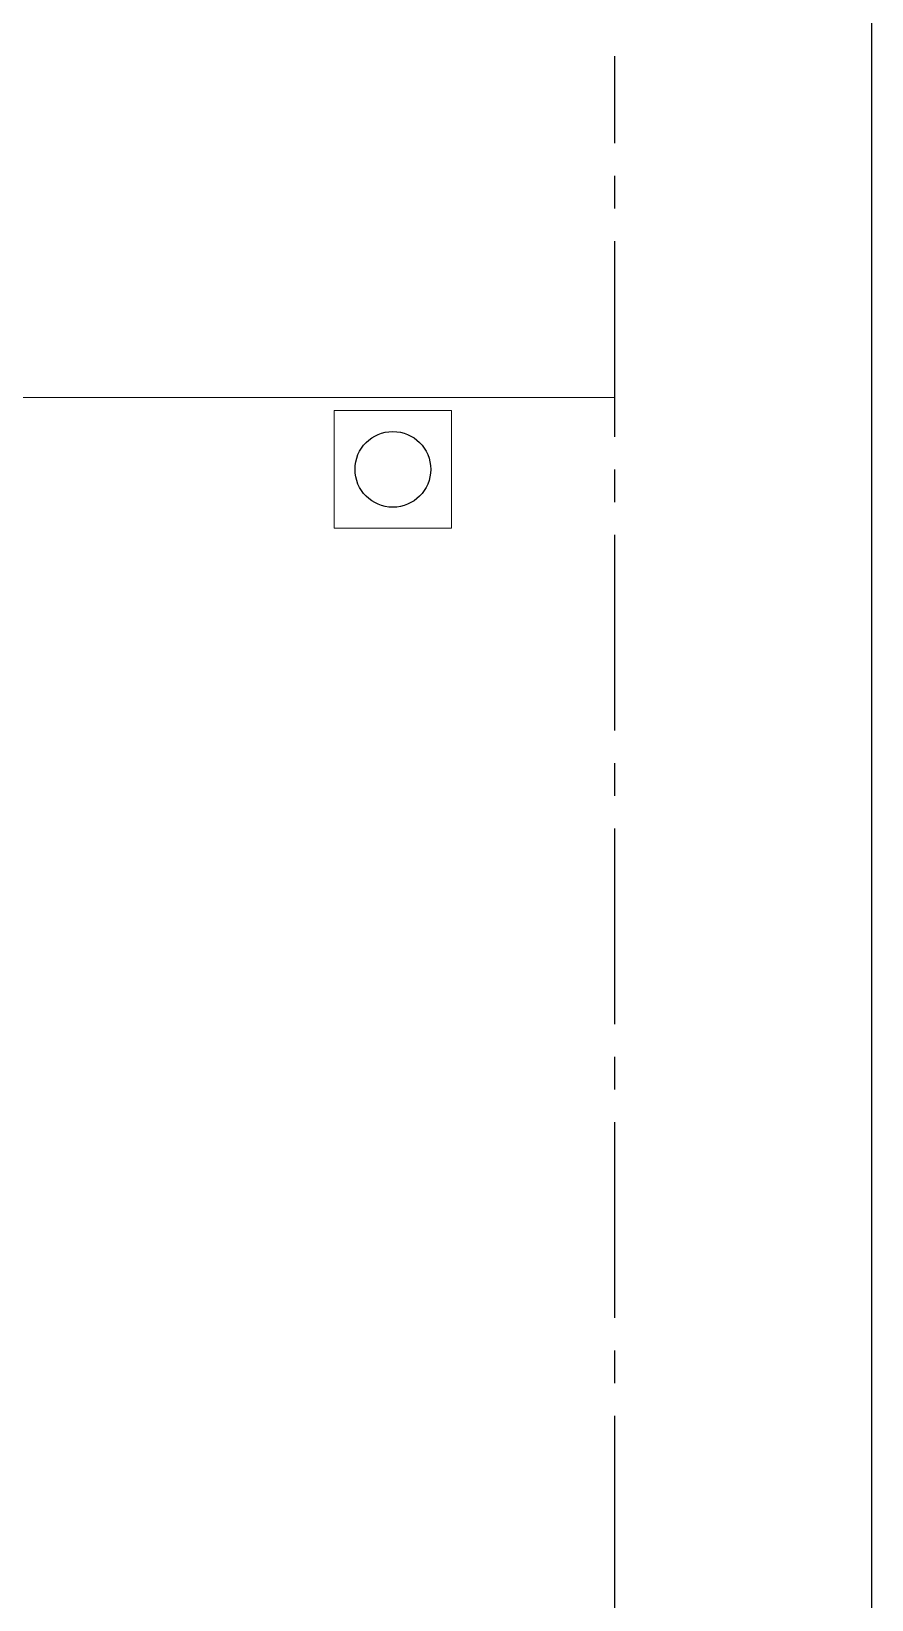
# Model space of a CAD drawing. Header units: inches. Extents: x -20583 to 399182, y -24453 to 525552.
# Drawn here: x 15393 to 18612, y 4810 to 10817 of the extents above; entities that cross this region are included whole.
import ezdxf

# ---------------------------------------------------------------- set-up
doc = ezdxf.new("R2010")
doc.units = ezdxf.units.IN
doc.header["$LTSCALE"] = 1000
doc.header["$MEASUREMENT"] = 0
doc.linetypes.add('XREF-V2-GF_COLS$0$XREF-V-COLS-GF$0$CENTER2', pattern=[1.125, 0.75, -0.125, 0.125, -0.125])
doc.layers.add('8', color=8, linetype='Continuous')
doc.layers.add('A-WALL', color=7, linetype='Continuous')
doc.layers.add('A-WALL-TILE', color=8, linetype='Continuous', lineweight=9)

msp = doc.modelspace()

# ---------------------------------------------------------------- linework, layer by layer
at = {"layer": '8', "color": 1}
msp.add_lwpolyline([(-19.2, 14341.6), (18611.5, 14341.6), (18611.5, 2.5), (-19.2, 2.5)], close=True, dxfattribs=at)
at = {"layer": 'A-WALL'}
msp.add_circle((16777.6, 9139.6, 0), 145, dxfattribs=at)
at = {"layer": 'A-WALL-TILE'}
msp.add_line((13427.6, 9414.6, 0), (17627.6, 9414.6, 0), dxfattribs=at)
at = {"layer": 'A-WALL-TILE', "elevation": 0}
msp.add_lwpolyline([(17002.6, 8914.6), (16552.6, 8914.6), (16552.6, 9364.6), (17002.6, 9364.6)], close=True, dxfattribs=at)
at = {"layer": 'Defpoints', "linetype": 'XREF-V2-GF_COLS$0$XREF-V-COLS-GF$0$CENTER2'}
msp.add_line((17627.7, 264.3, 0), (17627.6, 10722, 0), dxfattribs=at)

doc.saveas('drawing.dxf')
